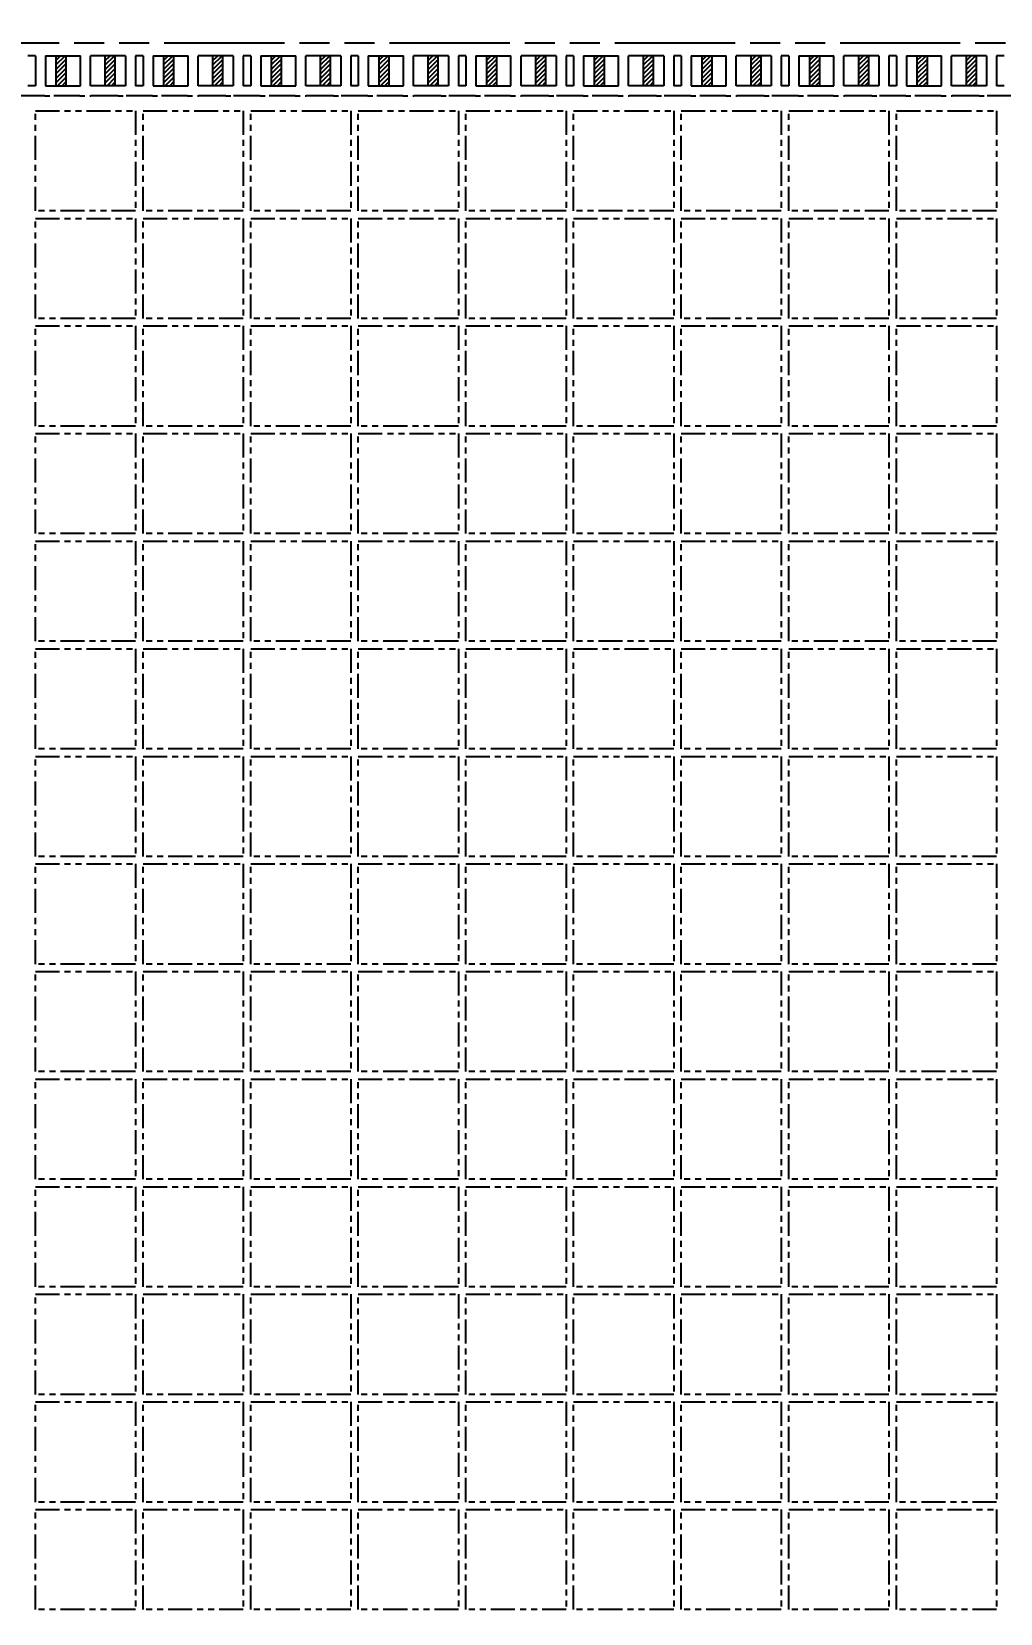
# Model space of a CAD drawing. Extents: x -338 to -53, y 67 to 196.
# Drawn here: x -235.44 to -216.09, y 148.05 to 179.66 of the extents above; entities that cross this region are included whole.
import ezdxf

# ---------------------------------------------------------------- set-up
doc = ezdxf.new("R2010")
doc.units = 0
doc.linetypes.add('ACAD_ISO09W100', pattern=[45, 24, -3, 6, -3, 6, -3])
doc.linetypes.add('HIDDEN', pattern=[0.375, 0.25, -0.125])
for name, color, linetype in [('dimension', 3, 'Continuous'), ('Etched Area', 4, 'Continuous'), ('Hidden', 4, 'HIDDEN'), ('Molding Line', 5, 'ACAD_ISO09W100'), ('PKG Line', 2, 'ACAD_ISO09W100')]:
    doc.layers.add(name, color=color, linetype=linetype)
doc.styles.add('SIMPLEX', font='SIMPLEX')
doc.dimstyles.new('1', dxfattribs={"dimtxt": 1, "dimasz": 1, "dimexe": 0.3, "dimexo": 0.3, "dimgap": 0.3, "dimtad": 0, "dimdec": 3, "dimzin": 1, "dimdsep": 46, "dimtxsty": 'SIMPLEX', "dimcen": 0, "dimclrd": 256, "dimclre": 256, "dimclrt": 7, "dimadec": 0, "dimazin": 1, "dimtm": 1.25, "dimtfac": 1, "dimtdec": 3, "dimtmove": 0, "dimatfit": 0, "dimfxl": 1, "dimtolj": 1, "dimtzin": 0, "dimlwd": -1, "dimlwe": -1, "dimarcsym": 1})
pattern_1 = [(45, (303.30187, 309.09846), (-0.0449012806, 0.0449012806), [])]
pattern_2 = [(45, (305.45187, 309.09846), (-0.0449012806, 0.0449012806), [])]
pattern_3 = [(45, (307.60187, 309.09846), (-0.0449012806, 0.0449012806), [])]
pattern_4 = [(45, (309.75187, 309.09846), (-0.0449012806, 0.0449012806), [])]
pattern_5 = [(45, (311.90187, 309.09846), (-0.0449012806, 0.0449012806), [])]
pattern_6 = [(45, (314.05187, 309.09846), (-0.0449012806, 0.0449012806), [])]
pattern_7 = [(45, (316.20187, 309.09846), (-0.0449012806, 0.0449012806), [])]
pattern_8 = [(45, (318.35187, 309.09846), (-0.0449012806, 0.0449012806), [])]
pattern_9 = [(45, (320.50187, 309.09846), (-0.0449012806, 0.0449012806), [])]

# ---------------------------------------------------------------- blocks, each defined once
blk = doc.blocks.new('*D13')
at = {"layer": 'Defpoints', "color": 0, "transparency": 16777216}
for p in [(2409.903, 1935.274), (2415.928, 1935.274), (2540.353, 1935.274)]:
    blk.add_point(p, dxfattribs=at)
at = {"layer": 'dimension', "transparency": 16777216}
blk.add_line((2415.628, 1935.274), (2409.903, 1935.274), dxfattribs=at)
at = {"layer": 'dimension', "color": 7, "transparency": 16777216, "insert": (2407.603, 1935.274), "char_height": 1, "attachment_point": 5, "style": 'SIMPLEX'}
blk.add_mtext('\\A1;0.000', dxfattribs=at)
blk = doc.blocks.new('*D17')
at = {"layer": 'Defpoints', "color": 0, "transparency": 16777216}
for p in [(2409.903, 1949.274), (2416.263, 1949.274), (2540.353, 1935.274)]:
    blk.add_point(p, dxfattribs=at)
at = {"layer": 'dimension', "transparency": 16777216}
blk.add_line((2415.963, 1949.274), (2409.903, 1949.274), dxfattribs=at)
at = {"layer": 'dimension', "color": 7, "transparency": 16777216, "insert": (2407.222, 1949.274), "char_height": 1, "attachment_point": 5, "style": 'SIMPLEX'}
blk.add_mtext('\\A1;14.000', dxfattribs=at)
blk = doc.blocks.new('*D18')
at = {"layer": 'Defpoints', "color": 0, "transparency": 16777216}
for p in [(2409.903, 1963.274), (2416.265, 1963.274), (2540.353, 1935.274)]:
    blk.add_point(p, dxfattribs=at)
at = {"layer": 'dimension', "transparency": 16777216}
blk.add_line((2415.965, 1963.274), (2409.903, 1963.274), dxfattribs=at)
at = {"layer": 'dimension', "color": 7, "transparency": 16777216, "insert": (2407.127, 1963.274), "char_height": 1, "attachment_point": 5, "style": 'SIMPLEX'}
blk.add_mtext('\\A1;28.000', dxfattribs=at)
blk = doc.blocks.new('*D19')
at = {"layer": 'Defpoints', "color": 0, "transparency": 16777216}
for p in [(2409.903, 1966.098), (2420.939, 1966.099), (2540.353, 1935.274)]:
    blk.add_point(p, dxfattribs=at)
at = {"layer": 'dimension', "transparency": 16777216}
for p, q in [((2411.903, 1966.098), (2409.903, 1966.098)), ((2413.903, 1966.099), (2411.903, 1966.098)), ((2420.639, 1966.099), (2413.903, 1966.099))]:
    blk.add_line(p, q, dxfattribs=at)
at = {"layer": 'dimension', "color": 7, "transparency": 16777216, "insert": (2407.127, 1966.098), "char_height": 1, "attachment_point": 5, "style": 'SIMPLEX'}
blk.add_mtext('\\A1;30.825', dxfattribs=at)
blk = doc.blocks.new('*D20')
at = {"layer": 'Defpoints', "color": 0, "transparency": 16777216}
for p in [(2409.903, 1967.274), (2416.715, 1967.274), (2540.353, 1935.274)]:
    blk.add_point(p, dxfattribs=at)
at = {"layer": 'dimension', "transparency": 16777216}
blk.add_line((2416.415, 1967.274), (2409.903, 1967.274), dxfattribs=at)
at = {"layer": 'dimension', "color": 7, "transparency": 16777216, "insert": (2407.127, 1967.274), "char_height": 1, "attachment_point": 5, "style": 'SIMPLEX'}
blk.add_mtext('\\A1;32.000', dxfattribs=at)
blk = doc.blocks.new('*D21')
at = {"layer": 'Defpoints', "color": 0, "transparency": 16777216}
for p in [(2409.903, 1969.965), (2416.132, 1969.119), (2540.353, 1935.274)]:
    blk.add_point(p, dxfattribs=at)
at = {"layer": 'dimension', "transparency": 16777216}
for p, q in [((2411.903, 1969.965), (2409.903, 1969.965)), ((2413.903, 1969.119), (2411.903, 1969.965)), ((2415.832, 1969.119), (2413.903, 1969.119))]:
    blk.add_line(p, q, dxfattribs=at)
at = {"layer": 'dimension', "color": 7, "transparency": 16777216, "insert": (2407.127, 1969.965), "char_height": 1, "attachment_point": 5, "style": 'SIMPLEX'}
blk.add_mtext('\\A1;33.845', dxfattribs=at)
blk = doc.blocks.new('*D22')
at = {"layer": 'Defpoints', "color": 0, "transparency": 16777216}
for p in [(2409.903, 1968.774), (2448.021, 1968.774), (2540.353, 1935.274)]:
    blk.add_point(p, dxfattribs=at)
at = {"layer": 'dimension', "transparency": 16777216}
blk.add_line((2447.721, 1968.774), (2409.903, 1968.774), dxfattribs=at)
at = {"layer": 'dimension', "color": 7, "transparency": 16777216, "insert": (2407.127, 1968.774), "char_height": 1, "attachment_point": 5, "style": 'SIMPLEX'}
blk.add_mtext('\\A1;33.500', dxfattribs=at)
blk = doc.blocks.new('*D23')
at = {"layer": 'Defpoints', "color": 0, "transparency": 16777216}
for p in [(2409.903, 1971.247), (2418.36, 1970.274), (2540.353, 1935.274)]:
    blk.add_point(p, dxfattribs=at)
at = {"layer": 'dimension', "transparency": 16777216}
for p, q in [((2411.903, 1971.247), (2409.903, 1971.247)), ((2413.903, 1970.274), (2411.903, 1971.247)), ((2418.06, 1970.274), (2413.903, 1970.274))]:
    blk.add_line(p, q, dxfattribs=at)
at = {"layer": 'dimension', "color": 7, "transparency": 16777216, "insert": (2407.127, 1971.247), "char_height": 1, "attachment_point": 5, "style": 'SIMPLEX'}
blk.add_mtext('\\A1;35.000', dxfattribs=at)
blk = doc.blocks.new('*D36')
at = {"layer": 'Defpoints', "color": 0, "transparency": 16777216}
for p in [(2509.853, 1977.057), (2509.853, 1969.638), (2540.353, 1935.274)]:
    blk.add_point(p, dxfattribs=at)
at = {"layer": 'dimension', "transparency": 16777216}
blk.add_line((2509.853, 1969.938), (2509.853, 1977.057), dxfattribs=at)
at = {"layer": 'dimension', "color": 7, "transparency": 16777216, "insert": (2509.853, 1979.833), "char_height": 1, "attachment_point": 5, "rotation": 90, "style": 'SIMPLEX'}
blk.add_mtext('\\A1;30.500', dxfattribs=at)
blk = doc.blocks.new('*D37')
at = {"layer": 'Defpoints', "color": 0, "transparency": 16777216}
for p in [(2448.853, 1977.057), (2448.853, 1969.59), (2540.353, 1935.274)]:
    blk.add_point(p, dxfattribs=at)
at = {"layer": 'dimension', "transparency": 16777216}
blk.add_line((2448.853, 1969.89), (2448.853, 1977.057), dxfattribs=at)
at = {"layer": 'dimension', "color": 7, "transparency": 16777216, "insert": (2448.853, 1979.738), "char_height": 1, "attachment_point": 5, "rotation": 90, "style": 'SIMPLEX'}
blk.add_mtext('\\A1;91.500', dxfattribs=at)
blk = doc.blocks.new('*D38')
at = {"layer": 'Defpoints', "color": 0, "transparency": 16777216}
for p in [(2421.035, 1977.057), (2421.028, 1966.201), (2540.353, 1935.274)]:
    blk.add_point(p, dxfattribs=at)
at = {"layer": 'dimension', "transparency": 16777216}
for p, q in [((2421.035, 1975.057), (2421.035, 1977.057)), ((2421.028, 1973.057), (2421.035, 1975.057)), ((2421.028, 1966.501), (2421.028, 1973.057))]:
    blk.add_line(p, q, dxfattribs=at)
at = {"layer": 'dimension', "color": 7, "transparency": 16777216, "insert": (2421.035, 1980.119), "char_height": 1, "attachment_point": 5, "rotation": 90, "style": 'SIMPLEX'}
blk.add_mtext('\\A1;119.325', dxfattribs=at)
blk = doc.blocks.new('*D39')
at = {"layer": 'Defpoints', "color": 0, "transparency": 16777216}
for p in [(2417.692, 1977.057), (2416.603, 1967.122), (2540.353, 1935.274)]:
    blk.add_point(p, dxfattribs=at)
at = {"layer": 'dimension', "transparency": 16777216}
for p, q in [((2417.692, 1975.057), (2417.692, 1977.057)), ((2416.603, 1973.057), (2417.692, 1975.057)), ((2416.603, 1967.422), (2416.603, 1973.057))]:
    blk.add_line(p, q, dxfattribs=at)
at = {"layer": 'dimension', "color": 7, "transparency": 16777216, "insert": (2417.692, 1980.214), "char_height": 1, "attachment_point": 5, "rotation": 90, "style": 'SIMPLEX'}
blk.add_mtext('\\A1;123.750', dxfattribs=at)
blk = doc.blocks.new('*D40')
at = {"layer": 'Defpoints', "color": 0, "transparency": 16777216}
for p in [(2416.103, 1977.057), (2416.103, 1968.978), (2540.353, 1935.274)]:
    blk.add_point(p, dxfattribs=at)
at = {"layer": 'dimension', "transparency": 16777216}
blk.add_line((2416.103, 1969.278), (2416.103, 1977.057), dxfattribs=at)
at = {"layer": 'dimension', "color": 7, "transparency": 16777216, "insert": (2416.103, 1980.214), "char_height": 1, "attachment_point": 5, "rotation": 90, "style": 'SIMPLEX'}
blk.add_mtext('\\A1;124.250', dxfattribs=at)
blk = doc.blocks.new('*D55')
at = {"layer": 'Defpoints', "color": 0, "transparency": 16777216}
for p in [(2540.353, 1935.274), (2426.853, 1900.939), (2426.853, 1893.012)]:
    blk.add_point(p, dxfattribs=at)
at = {"layer": 'dimension', "transparency": 16777216}
blk.add_line((2426.853, 1900.639), (2426.853, 1893.012), dxfattribs=at)
at = {"layer": 'dimension', "color": 7, "transparency": 16777216, "insert": (2426.853, 1889.95), "char_height": 1, "attachment_point": 5, "rotation": 90, "style": 'SIMPLEX'}
blk.add_mtext('\\A1;113.500', dxfattribs=at)
blk = doc.blocks.new('*D56')
at = {"layer": 'Defpoints', "color": 0, "transparency": 16777216}
for p in [(2540.353, 1935.274), (2426.353, 1900.936), (2425.178, 1893.012)]:
    blk.add_point(p, dxfattribs=at)
at = {"layer": 'dimension', "transparency": 16777216}
for p, q in [((2426.353, 1900.636), (2426.353, 1897.012)), ((2426.353, 1897.012), (2425.178, 1895.012)), ((2425.178, 1895.012), (2425.178, 1893.012))]:
    blk.add_line(p, q, dxfattribs=at)
at = {"layer": 'dimension', "color": 7, "transparency": 16777216, "insert": (2425.178, 1889.95), "char_height": 1, "attachment_point": 5, "rotation": 90, "style": 'SIMPLEX'}
blk.add_mtext('\\A1;114.000', dxfattribs=at)
blk = doc.blocks.new('*D57')
at = {"layer": 'Defpoints', "color": 0, "transparency": 16777216}
for p in [(2540.353, 1935.274), (2421.028, 1904.343), (2421.04, 1893.012)]:
    blk.add_point(p, dxfattribs=at)
at = {"layer": 'dimension', "transparency": 16777216}
for p, q in [((2421.028, 1904.043), (2421.028, 1897.012)), ((2421.028, 1897.012), (2421.04, 1895.012)), ((2421.04, 1895.012), (2421.04, 1893.012))]:
    blk.add_line(p, q, dxfattribs=at)
at = {"layer": 'dimension', "color": 7, "transparency": 16777216, "insert": (2421.04, 1889.95), "char_height": 1, "attachment_point": 5, "rotation": 90, "style": 'SIMPLEX'}
blk.add_mtext('\\A1;119.325', dxfattribs=at)
blk = doc.blocks.new('*D65')
at = {"layer": 'Defpoints', "color": 0, "transparency": 16777216}
for p in [(2474.804, 1977.057), (2474.778, 1966.213), (2540.353, 1935.274)]:
    blk.add_point(p, dxfattribs=at)
at = {"layer": 'dimension', "transparency": 16777216}
for p, q in [((2474.804, 1975.057), (2474.804, 1977.057)), ((2474.778, 1973.057), (2474.804, 1975.057)), ((2474.778, 1966.513), (2474.778, 1973.057))]:
    blk.add_line(p, q, dxfattribs=at)
at = {"layer": 'dimension', "color": 7, "transparency": 16777216, "insert": (2474.804, 1979.833), "char_height": 1, "attachment_point": 5, "rotation": 90, "style": 'SIMPLEX'}
blk.add_mtext('\\A1;65.575', dxfattribs=at)

msp = doc.modelspace()

# ---------------------------------------------------------------- hatches: boundary and pattern name
at = {"layer": 'Etched Area'}
h = msp.add_hatch(dxfattribs=at)
h.set_pattern_fill('ANSI31', color=256, scale=0.02)
h.set_pattern_definition(pattern_1)
h.paths.add_polyline_path([(-234.7555, 178.5777), (-234.9555, 178.5777), (-234.9555, 179.1777), (-234.7555, 179.1777)])
h = msp.add_hatch(dxfattribs=at)
h.set_pattern_fill('ANSI31', color=256, scale=0.02)
h.set_pattern_definition(pattern_1)
h.paths.add_polyline_path([(-233.7755, 178.5777), (-233.9755, 178.5777), (-233.9755, 179.1777), (-233.7755, 179.1777)])
h = msp.add_hatch(dxfattribs=at)
h.set_pattern_fill('ANSI31', color=256, scale=0.02)
h.set_pattern_definition(pattern_2)
h.paths.add_polyline_path([(-232.6055, 178.5777), (-232.8055, 178.5777), (-232.8055, 179.1777), (-232.6055, 179.1777)])
h = msp.add_hatch(dxfattribs=at)
h.set_pattern_fill('ANSI31', color=256, scale=0.02)
h.set_pattern_definition(pattern_2)
h.paths.add_polyline_path([(-231.6255, 178.5777), (-231.8255, 178.5777), (-231.8255, 179.1777), (-231.6255, 179.1777)])
h = msp.add_hatch(dxfattribs=at)
h.set_pattern_fill('ANSI31', color=256, scale=0.02)
h.set_pattern_definition(pattern_3)
h.paths.add_polyline_path([(-230.4555, 178.5777), (-230.6555, 178.5777), (-230.6555, 179.1777), (-230.4555, 179.1777)])
h = msp.add_hatch(dxfattribs=at)
h.set_pattern_fill('ANSI31', color=256, scale=0.02)
h.set_pattern_definition(pattern_3)
h.paths.add_polyline_path([(-229.4755, 178.5777), (-229.6755, 178.5777), (-229.6755, 179.1777), (-229.4755, 179.1777)])
h = msp.add_hatch(dxfattribs=at)
h.set_pattern_fill('ANSI31', color=256, scale=0.02)
h.set_pattern_definition(pattern_4)
h.paths.add_polyline_path([(-228.3055, 178.5777), (-228.5055, 178.5777), (-228.5055, 179.1777), (-228.3055, 179.1777)])
h = msp.add_hatch(dxfattribs=at)
h.set_pattern_fill('ANSI31', color=256, scale=0.02)
h.set_pattern_definition(pattern_4)
h.paths.add_polyline_path([(-227.3255, 178.5777), (-227.5255, 178.5777), (-227.5255, 179.1777), (-227.3255, 179.1777)])
h = msp.add_hatch(dxfattribs=at)
h.set_pattern_fill('ANSI31', color=256, scale=0.02)
h.set_pattern_definition(pattern_5)
h.paths.add_polyline_path([(-226.1555, 178.5777), (-226.3555, 178.5777), (-226.3555, 179.1777), (-226.1555, 179.1777)])
h = msp.add_hatch(dxfattribs=at)
h.set_pattern_fill('ANSI31', color=256, scale=0.02)
h.set_pattern_definition(pattern_5)
h.paths.add_polyline_path([(-225.1755, 178.5777), (-225.3755, 178.5777), (-225.3755, 179.1777), (-225.1755, 179.1777)])
h = msp.add_hatch(dxfattribs=at)
h.set_pattern_fill('ANSI31', color=256, scale=0.02)
h.set_pattern_definition(pattern_6)
h.paths.add_polyline_path([(-224.0055, 178.5777), (-224.2055, 178.5777), (-224.2055, 179.1777), (-224.0055, 179.1777)])
h = msp.add_hatch(dxfattribs=at)
h.set_pattern_fill('ANSI31', color=256, scale=0.02)
h.set_pattern_definition(pattern_6)
h.paths.add_polyline_path([(-223.0255, 178.5777), (-223.2255, 178.5777), (-223.2255, 179.1777), (-223.0255, 179.1777)])
h = msp.add_hatch(dxfattribs=at)
h.set_pattern_fill('ANSI31', color=256, scale=0.02)
h.set_pattern_definition(pattern_7)
h.paths.add_polyline_path([(-221.8555, 178.5777), (-222.0555, 178.5777), (-222.0555, 179.1777), (-221.8555, 179.1777)])
h = msp.add_hatch(dxfattribs=at)
h.set_pattern_fill('ANSI31', color=256, scale=0.02)
h.set_pattern_definition(pattern_7)
h.paths.add_polyline_path([(-220.8755, 178.5777), (-221.0755, 178.5777), (-221.0755, 179.1777), (-220.8755, 179.1777)])
h = msp.add_hatch(dxfattribs=at)
h.set_pattern_fill('ANSI31', color=256, scale=0.02)
h.set_pattern_definition(pattern_8)
h.paths.add_polyline_path([(-219.7055, 178.5777), (-219.9055, 178.5777), (-219.9055, 179.1777), (-219.7055, 179.1777)])
h = msp.add_hatch(dxfattribs=at)
h.set_pattern_fill('ANSI31', color=256, scale=0.02)
h.set_pattern_definition(pattern_8)
h.paths.add_polyline_path([(-218.7255, 178.5777), (-218.9255, 178.5777), (-218.9255, 179.1777), (-218.7255, 179.1777)])
h = msp.add_hatch(dxfattribs=at)
h.set_pattern_fill('ANSI31', color=256, scale=0.02)
h.set_pattern_definition(pattern_9)
h.paths.add_polyline_path([(-217.5555, 178.5777), (-217.7555, 178.5777), (-217.7555, 179.1777), (-217.5555, 179.1777)])
h = msp.add_hatch(dxfattribs=at)
h.set_pattern_fill('ANSI31', color=256, scale=0.02)
h.set_pattern_definition(pattern_9)
h.paths.add_polyline_path([(-216.5755, 178.5777), (-216.7755, 178.5777), (-216.7755, 179.1777), (-216.5755, 179.1777)])

# ---------------------------------------------------------------- linework, layer by layer
for p, q in [((-235.3655, 179.1777), (-235.5155, 179.1777)), ((-235.3655, 179.1777), (-235.3655, 178.5777)), ((-235.1655, 179.1777), (-235.1655, 178.5777)), ((-235.1655, 179.1777), (-234.4655, 179.1777)), ((-234.9555, 179.1777), (-234.9555, 178.5777)), ((-234.7555, 179.1777), (-234.7555, 178.5777)), ((-234.4655, 178.5777), (-234.4655, 179.1777)), ((-233.5655, 179.1777), (-234.2655, 179.1777)), ((-234.2655, 178.5777), (-234.2655, 179.1777)), ((-233.9755, 179.1777), (-233.9755, 178.5777)), ((-233.7755, 179.1777), (-233.7755, 178.5777)), ((-233.5655, 179.1777), (-233.5655, 178.5777)), ((-233.2155, 179.1777), (-233.3655, 179.1777)), ((-233.3655, 179.1777), (-233.3655, 178.5777)), ((-233.2155, 179.1777), (-233.2155, 178.5777)), ((-233.0155, 179.1777), (-233.0155, 178.5777)), ((-233.0155, 179.1777), (-232.3155, 179.1777)), ((-232.8055, 179.1777), (-232.8055, 178.5777)), ((-232.6055, 179.1777), (-232.6055, 178.5777)), ((-232.3155, 178.5777), (-232.3155, 179.1777)), ((-231.4155, 179.1777), (-232.1155, 179.1777)), ((-232.1155, 178.5777), (-232.1155, 179.1777)), ((-231.8255, 179.1777), (-231.8255, 178.5777)), ((-231.6255, 179.1777), (-231.6255, 178.5777)), ((-231.4155, 179.1777), (-231.4155, 178.5777)), ((-231.0655, 179.1777), (-231.2155, 179.1777)), ((-231.2155, 179.1777), (-231.2155, 178.5777)), ((-231.0655, 179.1777), (-231.0655, 178.5777)), ((-230.8655, 179.1777), (-230.8655, 178.5777)), ((-230.8655, 179.1777), (-230.1655, 179.1777)), ((-230.6555, 179.1777), (-230.6555, 178.5777)), ((-230.4555, 179.1777), (-230.4555, 178.5777)), ((-230.1655, 178.5777), (-230.1655, 179.1777)), ((-229.2655, 179.1777), (-229.9655, 179.1777)), ((-229.9655, 178.5777), (-229.9655, 179.1777)), ((-229.6755, 179.1777), (-229.6755, 178.5777)), ((-229.4755, 179.1777), (-229.4755, 178.5777)), ((-229.2655, 179.1777), (-229.2655, 178.5777)), ((-228.9155, 179.1777), (-229.0655, 179.1777)), ((-229.0655, 179.1777), (-229.0655, 178.5777)), ((-228.9155, 179.1777), (-228.9155, 178.5777)), ((-228.7155, 179.1777), (-228.7155, 178.5777)), ((-228.7155, 179.1777), (-228.0155, 179.1777)), ((-228.5055, 179.1777), (-228.5055, 178.5777)), ((-228.3055, 179.1777), (-228.3055, 178.5777)), ((-228.0155, 178.5777), (-228.0155, 179.1777)), ((-227.1155, 179.1777), (-227.8155, 179.1777)), ((-227.8155, 178.5777), (-227.8155, 179.1777)), ((-227.5255, 179.1777), (-227.5255, 178.5777)), ((-227.3255, 179.1777), (-227.3255, 178.5777)), ((-227.1155, 179.1777), (-227.1155, 178.5777)), ((-226.7655, 179.1777), (-226.9155, 179.1777)), ((-226.9155, 179.1777), (-226.9155, 178.5777)), ((-226.7655, 179.1777), (-226.7655, 178.5777)), ((-226.5655, 179.1777), (-226.5655, 178.5777)), ((-226.5655, 179.1777), (-225.8655, 179.1777)), ((-226.3555, 179.1777), (-226.3555, 178.5777)), ((-226.1555, 179.1777), (-226.1555, 178.5777)), ((-225.8655, 178.5777), (-225.8655, 179.1777)), ((-224.9655, 179.1777), (-225.6655, 179.1777)), ((-225.6655, 178.5777), (-225.6655, 179.1777)), ((-225.3755, 179.1777), (-225.3755, 178.5777)), ((-225.1755, 179.1777), (-225.1755, 178.5777)), ((-224.9655, 179.1777), (-224.9655, 178.5777)), ((-224.6155, 179.1777), (-224.7655, 179.1777)), ((-224.7655, 179.1777), (-224.7655, 178.5777)), ((-224.6155, 179.1777), (-224.6155, 178.5777)), ((-224.4155, 179.1777), (-224.4155, 178.5777)), ((-224.4155, 179.1777), (-223.7155, 179.1777)), ((-224.2055, 179.1777), (-224.2055, 178.5777)), ((-224.0055, 179.1777), (-224.0055, 178.5777)), ((-223.7155, 178.5777), (-223.7155, 179.1777)), ((-222.8155, 179.1777), (-223.5155, 179.1777)), ((-223.5155, 178.5777), (-223.5155, 179.1777)), ((-223.2255, 179.1777), (-223.2255, 178.5777)), ((-223.0255, 179.1777), (-223.0255, 178.5777)), ((-222.8155, 179.1777), (-222.8155, 178.5777)), ((-222.4655, 179.1777), (-222.6155, 179.1777)), ((-222.6155, 179.1777), (-222.6155, 178.5777)), ((-222.4655, 179.1777), (-222.4655, 178.5777)), ((-222.2655, 179.1777), (-222.2655, 178.5777)), ((-222.2655, 179.1777), (-221.5655, 179.1777)), ((-222.0555, 179.1777), (-222.0555, 178.5777)), ((-221.8555, 179.1777), (-221.8555, 178.5777)), ((-221.5655, 178.5777), (-221.5655, 179.1777)), ((-220.6655, 179.1777), (-221.3655, 179.1777)), ((-221.3655, 178.5777), (-221.3655, 179.1777)), ((-221.0755, 179.1777), (-221.0755, 178.5777)), ((-220.8755, 179.1777), (-220.8755, 178.5777)), ((-220.6655, 179.1777), (-220.6655, 178.5777)), ((-220.3155, 179.1777), (-220.4655, 179.1777)), ((-220.4655, 179.1777), (-220.4655, 178.5777)), ((-220.3155, 179.1777), (-220.3155, 178.5777)), ((-220.1155, 179.1777), (-220.1155, 178.5777)), ((-220.1155, 179.1777), (-219.4155, 179.1777)), ((-219.9055, 179.1777), (-219.9055, 178.5777)), ((-219.7055, 179.1777), (-219.7055, 178.5777)), ((-219.4155, 178.5777), (-219.4155, 179.1777)), ((-218.5155, 179.1777), (-219.2155, 179.1777)), ((-219.2155, 178.5777), (-219.2155, 179.1777)), ((-218.9255, 179.1777), (-218.9255, 178.5777)), ((-218.7255, 179.1777), (-218.7255, 178.5777)), ((-218.5155, 179.1777), (-218.5155, 178.5777)), ((-218.1655, 179.1777), (-218.3155, 179.1777)), ((-218.3155, 179.1777), (-218.3155, 178.5777)), ((-218.1655, 179.1777), (-218.1655, 178.5777)), ((-217.9655, 179.1777), (-217.9655, 178.5777)), ((-217.9655, 179.1777), (-217.2655, 179.1777)), ((-217.7555, 179.1777), (-217.7555, 178.5777)), ((-217.5555, 179.1777), (-217.5555, 178.5777)), ((-217.2655, 178.5777), (-217.2655, 179.1777)), ((-216.3655, 179.1777), (-217.0655, 179.1777)), ((-217.0655, 178.5777), (-217.0655, 179.1777)), ((-216.7755, 179.1777), (-216.7755, 178.5777)), ((-216.5755, 179.1777), (-216.5755, 178.5777)), ((-216.3655, 179.1777), (-216.3655, 178.5777)), ((-216.0155, 179.1777), (-216.1655, 179.1777)), ((-216.1655, 179.1777), (-216.1655, 178.5777)), ((-235.3655, 178.5777), (-235.5155, 178.5777)), ((-235.1655, 178.5777), (-234.4655, 178.5777)), ((-233.5655, 178.5777), (-234.2655, 178.5777)), ((-233.2155, 178.5777), (-233.3655, 178.5777)), ((-233.0155, 178.5777), (-232.3155, 178.5777)), ((-231.4155, 178.5777), (-232.1155, 178.5777)), ((-231.0655, 178.5777), (-231.2155, 178.5777)), ((-230.8655, 178.5777), (-230.1655, 178.5777)), ((-229.2655, 178.5777), (-229.9655, 178.5777)), ((-228.9155, 178.5777), (-229.0655, 178.5777)), ((-228.7155, 178.5777), (-228.0155, 178.5777)), ((-227.1155, 178.5777), (-227.8155, 178.5777)), ((-226.7655, 178.5777), (-226.9155, 178.5777)), ((-226.5655, 178.5777), (-225.8655, 178.5777)), ((-224.9655, 178.5777), (-225.6655, 178.5777)), ((-224.6155, 178.5777), (-224.7655, 178.5777)), ((-224.4155, 178.5777), (-223.7155, 178.5777)), ((-222.8155, 178.5777), (-223.5155, 178.5777)), ((-222.4655, 178.5777), (-222.6155, 178.5777)), ((-222.2655, 178.5777), (-221.5655, 178.5777)), ((-220.6655, 178.5777), (-221.3655, 178.5777)), ((-220.3155, 178.5777), (-220.4655, 178.5777)), ((-220.1155, 178.5777), (-219.4155, 178.5777)), ((-218.5155, 178.5777), (-219.2155, 178.5777)), ((-218.1655, 178.5777), (-218.3155, 178.5777)), ((-217.9655, 178.5777), (-217.2655, 178.5777)), ((-216.3655, 178.5777), (-217.0655, 178.5777)), ((-216.0155, 178.5777), (-216.1655, 178.5777)), ((-235.1755, 178.3777), (-235.7055, 178.3777)), ((-234.4755, 178.3777), (-234.9955, 178.3777)), ((-233.7105, 178.3777), (-234.2555, 178.3777)), ((-233.0255, 178.3777), (-233.5555, 178.3777)), ((-232.3255, 178.3777), (-232.8455, 178.3777)), ((-231.5605, 178.3777), (-232.1055, 178.3777)), ((-230.8755, 178.3777), (-231.4055, 178.3777)), ((-230.1755, 178.3777), (-230.6955, 178.3777)), ((-229.4105, 178.3777), (-229.9555, 178.3777)), ((-228.7255, 178.3777), (-229.2555, 178.3777)), ((-228.0255, 178.3777), (-228.5455, 178.3777)), ((-227.2605, 178.3777), (-227.8055, 178.3777)), ((-226.5755, 178.3777), (-227.1055, 178.3777)), ((-225.8755, 178.3777), (-226.3955, 178.3777)), ((-225.1105, 178.3777), (-225.6555, 178.3777)), ((-224.4255, 178.3777), (-224.9555, 178.3777)), ((-223.7255, 178.3777), (-224.2455, 178.3777)), ((-222.9605, 178.3777), (-223.5055, 178.3777)), ((-222.2755, 178.3777), (-222.8055, 178.3777)), ((-221.5755, 178.3777), (-222.0955, 178.3777)), ((-220.8105, 178.3777), (-221.3555, 178.3777)), ((-220.1255, 178.3777), (-220.6555, 178.3777)), ((-219.4255, 178.3777), (-219.9455, 178.3777)), ((-218.6605, 178.3777), (-219.2055, 178.3777)), ((-217.9755, 178.3777), (-218.5055, 178.3777)), ((-217.2755, 178.3777), (-217.7955, 178.3777)), ((-216.5105, 178.3777), (-217.0555, 178.3777)), ((-215.8255, 178.3777), (-216.3555, 178.3777))]:
    msp.add_line(p, q)
at = {"layer": 'Hidden', "ltscale": 0.3}
for p, q in [((-235.1755, 178.3777), (-234.9955, 178.3777)), ((-234.4755, 178.3777), (-234.2555, 178.3777)), ((-233.7105, 178.3777), (-233.5555, 178.3777)), ((-233.0255, 178.3777), (-232.8455, 178.3777)), ((-232.3255, 178.3777), (-232.1055, 178.3777)), ((-231.5605, 178.3777), (-231.4055, 178.3777)), ((-230.8755, 178.3777), (-230.6955, 178.3777)), ((-230.1755, 178.3777), (-229.9555, 178.3777)), ((-229.4105, 178.3777), (-229.2555, 178.3777)), ((-228.7255, 178.3777), (-228.5455, 178.3777)), ((-228.0255, 178.3777), (-227.8055, 178.3777)), ((-227.2605, 178.3777), (-227.1055, 178.3777)), ((-226.5755, 178.3777), (-226.3955, 178.3777)), ((-225.8755, 178.3777), (-225.6555, 178.3777)), ((-225.1105, 178.3777), (-224.9555, 178.3777)), ((-224.4255, 178.3777), (-224.2455, 178.3777)), ((-223.7255, 178.3777), (-223.5055, 178.3777)), ((-222.9605, 178.3777), (-222.8055, 178.3777)), ((-222.2755, 178.3777), (-222.0955, 178.3777)), ((-221.5755, 178.3777), (-221.3555, 178.3777)), ((-220.8105, 178.3777), (-220.6555, 178.3777)), ((-220.1255, 178.3777), (-219.9455, 178.3777)), ((-219.4255, 178.3777), (-219.2055, 178.3777)), ((-218.6605, 178.3777), (-218.5055, 178.3777)), ((-217.9755, 178.3777), (-217.7955, 178.3777)), ((-217.2755, 178.3777), (-217.0555, 178.3777)), ((-216.5105, 178.3777), (-216.3555, 178.3777))]:
    msp.add_line(p, q, dxfattribs=at)
at = {"layer": 'Molding Line', "ltscale": 0.1}
msp.add_line((-81.8905, 179.4277), (-322.3405, 179.4277), dxfattribs=at)
at = {"layer": 'PKG Line', "ltscale": 0.02}
for points in [[(-235.3655, 178.0777), (-233.3655, 178.0777), (-233.3655, 176.0777), (-235.3655, 176.0777)], [(-233.2155, 178.0777), (-231.2155, 178.0777), (-231.2155, 176.0777), (-233.2155, 176.0777)], [(-231.0655, 178.0777), (-229.0655, 178.0777), (-229.0655, 176.0777), (-231.0655, 176.0777)], [(-228.9155, 178.0777), (-226.9155, 178.0777), (-226.9155, 176.0777), (-228.9155, 176.0777)], [(-226.7655, 178.0777), (-224.7655, 178.0777), (-224.7655, 176.0777), (-226.7655, 176.0777)], [(-224.6155, 178.0777), (-222.6155, 178.0777), (-222.6155, 176.0777), (-224.6155, 176.0777)], [(-222.4655, 178.0777), (-220.4655, 178.0777), (-220.4655, 176.0777), (-222.4655, 176.0777)], [(-220.3155, 178.0777), (-218.3155, 178.0777), (-218.3155, 176.0777), (-220.3155, 176.0777)], [(-218.1655, 178.0777), (-216.1655, 178.0777), (-216.1655, 176.0777), (-218.1655, 176.0777)], [(-235.3655, 175.9277), (-233.3655, 175.9277), (-233.3655, 173.9277), (-235.3655, 173.9277)], [(-233.2155, 175.9277), (-231.2155, 175.9277), (-231.2155, 173.9277), (-233.2155, 173.9277)], [(-231.0655, 175.9277), (-229.0655, 175.9277), (-229.0655, 173.9277), (-231.0655, 173.9277)], [(-228.9155, 175.9277), (-226.9155, 175.9277), (-226.9155, 173.9277), (-228.9155, 173.9277)], [(-226.7655, 175.9277), (-224.7655, 175.9277), (-224.7655, 173.9277), (-226.7655, 173.9277)], [(-224.6155, 175.9277), (-222.6155, 175.9277), (-222.6155, 173.9277), (-224.6155, 173.9277)], [(-222.4655, 175.9277), (-220.4655, 175.9277), (-220.4655, 173.9277), (-222.4655, 173.9277)], [(-220.3155, 175.9277), (-218.3155, 175.9277), (-218.3155, 173.9277), (-220.3155, 173.9277)], [(-218.1655, 175.9277), (-216.1655, 175.9277), (-216.1655, 173.9277), (-218.1655, 173.9277)], [(-235.3655, 173.7777), (-233.3655, 173.7777), (-233.3655, 171.7777), (-235.3655, 171.7777)], [(-233.2155, 173.7777), (-231.2155, 173.7777), (-231.2155, 171.7777), (-233.2155, 171.7777)], [(-231.0655, 173.7777), (-229.0655, 173.7777), (-229.0655, 171.7777), (-231.0655, 171.7777)], [(-228.9155, 173.7777), (-226.9155, 173.7777), (-226.9155, 171.7777), (-228.9155, 171.7777)], [(-226.7655, 173.7777), (-224.7655, 173.7777), (-224.7655, 171.7777), (-226.7655, 171.7777)], [(-224.6155, 173.7777), (-222.6155, 173.7777), (-222.6155, 171.7777), (-224.6155, 171.7777)], [(-222.4655, 173.7777), (-220.4655, 173.7777), (-220.4655, 171.7777), (-222.4655, 171.7777)], [(-220.3155, 173.7777), (-218.3155, 173.7777), (-218.3155, 171.7777), (-220.3155, 171.7777)], [(-218.1655, 173.7777), (-216.1655, 173.7777), (-216.1655, 171.7777), (-218.1655, 171.7777)], [(-235.3655, 171.6277), (-233.3655, 171.6277), (-233.3655, 169.6277), (-235.3655, 169.6277)], [(-233.2155, 171.6277), (-231.2155, 171.6277), (-231.2155, 169.6277), (-233.2155, 169.6277)], [(-231.0655, 171.6277), (-229.0655, 171.6277), (-229.0655, 169.6277), (-231.0655, 169.6277)], [(-228.9155, 171.6277), (-226.9155, 171.6277), (-226.9155, 169.6277), (-228.9155, 169.6277)], [(-226.7655, 171.6277), (-224.7655, 171.6277), (-224.7655, 169.6277), (-226.7655, 169.6277)], [(-224.6155, 171.6277), (-222.6155, 171.6277), (-222.6155, 169.6277), (-224.6155, 169.6277)], [(-222.4655, 171.6277), (-220.4655, 171.6277), (-220.4655, 169.6277), (-222.4655, 169.6277)], [(-220.3155, 171.6277), (-218.3155, 171.6277), (-218.3155, 169.6277), (-220.3155, 169.6277)], [(-218.1655, 171.6277), (-216.1655, 171.6277), (-216.1655, 169.6277), (-218.1655, 169.6277)], [(-235.3655, 169.4777), (-233.3655, 169.4777), (-233.3655, 167.4777), (-235.3655, 167.4777)], [(-233.2155, 169.4777), (-231.2155, 169.4777), (-231.2155, 167.4777), (-233.2155, 167.4777)], [(-231.0655, 169.4777), (-229.0655, 169.4777), (-229.0655, 167.4777), (-231.0655, 167.4777)], [(-228.9155, 169.4777), (-226.9155, 169.4777), (-226.9155, 167.4777), (-228.9155, 167.4777)], [(-226.7655, 169.4777), (-224.7655, 169.4777), (-224.7655, 167.4777), (-226.7655, 167.4777)], [(-224.6155, 169.4777), (-222.6155, 169.4777), (-222.6155, 167.4777), (-224.6155, 167.4777)], [(-222.4655, 169.4777), (-220.4655, 169.4777), (-220.4655, 167.4777), (-222.4655, 167.4777)], [(-220.3155, 169.4777), (-218.3155, 169.4777), (-218.3155, 167.4777), (-220.3155, 167.4777)], [(-218.1655, 169.4777), (-216.1655, 169.4777), (-216.1655, 167.4777), (-218.1655, 167.4777)], [(-235.3655, 167.3277), (-233.3655, 167.3277), (-233.3655, 165.3277), (-235.3655, 165.3277)], [(-233.2155, 167.3277), (-231.2155, 167.3277), (-231.2155, 165.3277), (-233.2155, 165.3277)], [(-231.0655, 167.3277), (-229.0655, 167.3277), (-229.0655, 165.3277), (-231.0655, 165.3277)], [(-228.9155, 167.3277), (-226.9155, 167.3277), (-226.9155, 165.3277), (-228.9155, 165.3277)], [(-226.7655, 167.3277), (-224.7655, 167.3277), (-224.7655, 165.3277), (-226.7655, 165.3277)], [(-224.6155, 167.3277), (-222.6155, 167.3277), (-222.6155, 165.3277), (-224.6155, 165.3277)], [(-222.4655, 167.3277), (-220.4655, 167.3277), (-220.4655, 165.3277), (-222.4655, 165.3277)], [(-220.3155, 167.3277), (-218.3155, 167.3277), (-218.3155, 165.3277), (-220.3155, 165.3277)], [(-218.1655, 167.3277), (-216.1655, 167.3277), (-216.1655, 165.3277), (-218.1655, 165.3277)], [(-235.3655, 165.1777), (-233.3655, 165.1777), (-233.3655, 163.1777), (-235.3655, 163.1777)], [(-233.2155, 165.1777), (-231.2155, 165.1777), (-231.2155, 163.1777), (-233.2155, 163.1777)], [(-231.0655, 165.1777), (-229.0655, 165.1777), (-229.0655, 163.1777), (-231.0655, 163.1777)], [(-228.9155, 165.1777), (-226.9155, 165.1777), (-226.9155, 163.1777), (-228.9155, 163.1777)], [(-226.7655, 165.1777), (-224.7655, 165.1777), (-224.7655, 163.1777), (-226.7655, 163.1777)], [(-224.6155, 165.1777), (-222.6155, 165.1777), (-222.6155, 163.1777), (-224.6155, 163.1777)], [(-222.4655, 165.1777), (-220.4655, 165.1777), (-220.4655, 163.1777), (-222.4655, 163.1777)], [(-220.3155, 165.1777), (-218.3155, 165.1777), (-218.3155, 163.1777), (-220.3155, 163.1777)], [(-218.1655, 165.1777), (-216.1655, 165.1777), (-216.1655, 163.1777), (-218.1655, 163.1777)], [(-235.3655, 163.0277), (-233.3655, 163.0277), (-233.3655, 161.0277), (-235.3655, 161.0277)], [(-233.2155, 163.0277), (-231.2155, 163.0277), (-231.2155, 161.0277), (-233.2155, 161.0277)], [(-231.0655, 163.0277), (-229.0655, 163.0277), (-229.0655, 161.0277), (-231.0655, 161.0277)], [(-228.9155, 163.0277), (-226.9155, 163.0277), (-226.9155, 161.0277), (-228.9155, 161.0277)], [(-226.7655, 163.0277), (-224.7655, 163.0277), (-224.7655, 161.0277), (-226.7655, 161.0277)], [(-224.6155, 163.0277), (-222.6155, 163.0277), (-222.6155, 161.0277), (-224.6155, 161.0277)], [(-222.4655, 163.0277), (-220.4655, 163.0277), (-220.4655, 161.0277), (-222.4655, 161.0277)], [(-220.3155, 163.0277), (-218.3155, 163.0277), (-218.3155, 161.0277), (-220.3155, 161.0277)], [(-218.1655, 163.0277), (-216.1655, 163.0277), (-216.1655, 161.0277), (-218.1655, 161.0277)], [(-235.3655, 160.8777), (-233.3655, 160.8777), (-233.3655, 158.8777), (-235.3655, 158.8777)], [(-233.2155, 160.8777), (-231.2155, 160.8777), (-231.2155, 158.8777), (-233.2155, 158.8777)], [(-231.0655, 160.8777), (-229.0655, 160.8777), (-229.0655, 158.8777), (-231.0655, 158.8777)], [(-228.9155, 160.8777), (-226.9155, 160.8777), (-226.9155, 158.8777), (-228.9155, 158.8777)], [(-226.7655, 160.8777), (-224.7655, 160.8777), (-224.7655, 158.8777), (-226.7655, 158.8777)], [(-224.6155, 160.8777), (-222.6155, 160.8777), (-222.6155, 158.8777), (-224.6155, 158.8777)], [(-222.4655, 160.8777), (-220.4655, 160.8777), (-220.4655, 158.8777), (-222.4655, 158.8777)], [(-220.3155, 160.8777), (-218.3155, 160.8777), (-218.3155, 158.8777), (-220.3155, 158.8777)], [(-218.1655, 160.8777), (-216.1655, 160.8777), (-216.1655, 158.8777), (-218.1655, 158.8777)], [(-235.3655, 158.7277), (-233.3655, 158.7277), (-233.3655, 156.7277), (-235.3655, 156.7277)], [(-233.2155, 158.7277), (-231.2155, 158.7277), (-231.2155, 156.7277), (-233.2155, 156.7277)], [(-231.0655, 158.7277), (-229.0655, 158.7277), (-229.0655, 156.7277), (-231.0655, 156.7277)], [(-228.9155, 158.7277), (-226.9155, 158.7277), (-226.9155, 156.7277), (-228.9155, 156.7277)], [(-226.7655, 158.7277), (-224.7655, 158.7277), (-224.7655, 156.7277), (-226.7655, 156.7277)], [(-224.6155, 158.7277), (-222.6155, 158.7277), (-222.6155, 156.7277), (-224.6155, 156.7277)], [(-222.4655, 158.7277), (-220.4655, 158.7277), (-220.4655, 156.7277), (-222.4655, 156.7277)], [(-220.3155, 158.7277), (-218.3155, 158.7277), (-218.3155, 156.7277), (-220.3155, 156.7277)], [(-218.1655, 158.7277), (-216.1655, 158.7277), (-216.1655, 156.7277), (-218.1655, 156.7277)], [(-235.3655, 156.5777), (-233.3655, 156.5777), (-233.3655, 154.5777), (-235.3655, 154.5777)], [(-233.2155, 156.5777), (-231.2155, 156.5777), (-231.2155, 154.5777), (-233.2155, 154.5777)], [(-231.0655, 156.5777), (-229.0655, 156.5777), (-229.0655, 154.5777), (-231.0655, 154.5777)], [(-228.9155, 156.5777), (-226.9155, 156.5777), (-226.9155, 154.5777), (-228.9155, 154.5777)], [(-226.7655, 156.5777), (-224.7655, 156.5777), (-224.7655, 154.5777), (-226.7655, 154.5777)], [(-224.6155, 156.5777), (-222.6155, 156.5777), (-222.6155, 154.5777), (-224.6155, 154.5777)], [(-222.4655, 156.5777), (-220.4655, 156.5777), (-220.4655, 154.5777), (-222.4655, 154.5777)], [(-220.3155, 156.5777), (-218.3155, 156.5777), (-218.3155, 154.5777), (-220.3155, 154.5777)], [(-218.1655, 156.5777), (-216.1655, 156.5777), (-216.1655, 154.5777), (-218.1655, 154.5777)], [(-235.3655, 154.4277), (-233.3655, 154.4277), (-233.3655, 152.4277), (-235.3655, 152.4277)], [(-233.2155, 154.4277), (-231.2155, 154.4277), (-231.2155, 152.4277), (-233.2155, 152.4277)], [(-231.0655, 154.4277), (-229.0655, 154.4277), (-229.0655, 152.4277), (-231.0655, 152.4277)], [(-228.9155, 154.4277), (-226.9155, 154.4277), (-226.9155, 152.4277), (-228.9155, 152.4277)], [(-226.7655, 154.4277), (-224.7655, 154.4277), (-224.7655, 152.4277), (-226.7655, 152.4277)], [(-224.6155, 154.4277), (-222.6155, 154.4277), (-222.6155, 152.4277), (-224.6155, 152.4277)], [(-222.4655, 154.4277), (-220.4655, 154.4277), (-220.4655, 152.4277), (-222.4655, 152.4277)], [(-220.3155, 154.4277), (-218.3155, 154.4277), (-218.3155, 152.4277), (-220.3155, 152.4277)], [(-218.1655, 154.4277), (-216.1655, 154.4277), (-216.1655, 152.4277), (-218.1655, 152.4277)], [(-235.3655, 152.2777), (-233.3655, 152.2777), (-233.3655, 150.2777), (-235.3655, 150.2777)], [(-233.2155, 152.2777), (-231.2155, 152.2777), (-231.2155, 150.2777), (-233.2155, 150.2777)], [(-231.0655, 152.2777), (-229.0655, 152.2777), (-229.0655, 150.2777), (-231.0655, 150.2777)], [(-228.9155, 152.2777), (-226.9155, 152.2777), (-226.9155, 150.2777), (-228.9155, 150.2777)], [(-226.7655, 152.2777), (-224.7655, 152.2777), (-224.7655, 150.2777), (-226.7655, 150.2777)], [(-224.6155, 152.2777), (-222.6155, 152.2777), (-222.6155, 150.2777), (-224.6155, 150.2777)], [(-222.4655, 152.2777), (-220.4655, 152.2777), (-220.4655, 150.2777), (-222.4655, 150.2777)], [(-220.3155, 152.2777), (-218.3155, 152.2777), (-218.3155, 150.2777), (-220.3155, 150.2777)], [(-218.1655, 152.2777), (-216.1655, 152.2777), (-216.1655, 150.2777), (-218.1655, 150.2777)], [(-235.3655, 150.1277), (-233.3655, 150.1277), (-233.3655, 148.1277), (-235.3655, 148.1277)], [(-233.2155, 150.1277), (-231.2155, 150.1277), (-231.2155, 148.1277), (-233.2155, 148.1277)], [(-231.0655, 150.1277), (-229.0655, 150.1277), (-229.0655, 148.1277), (-231.0655, 148.1277)], [(-228.9155, 150.1277), (-226.9155, 150.1277), (-226.9155, 148.1277), (-228.9155, 148.1277)], [(-226.7655, 150.1277), (-224.7655, 150.1277), (-224.7655, 148.1277), (-226.7655, 148.1277)], [(-224.6155, 150.1277), (-222.6155, 150.1277), (-222.6155, 148.1277), (-224.6155, 148.1277)], [(-222.4655, 150.1277), (-220.4655, 150.1277), (-220.4655, 148.1277), (-222.4655, 148.1277)], [(-220.3155, 150.1277), (-218.3155, 150.1277), (-218.3155, 148.1277), (-220.3155, 148.1277)], [(-218.1655, 150.1277), (-216.1655, 150.1277), (-216.1655, 148.1277), (-218.1655, 148.1277)]]:
    msp.add_lwpolyline(points, close=True, dxfattribs=at)

# ---------------------------------------------------------------- dimensions: what is measured, and where the dimension line sits
at = {"layer": 'dimension'}
for feature_location, offset, dtype, origin, picture, middle, set_off in [((-326.3655, 181.7573), (0, 8.0784), 1, (-202.1155, 148.0527), '*D40', (-326.3655, 192.9928), (-2742.4689, -1787.2212)), ((-325.8655, 179.9008), (1.0882, 9.9348), 1, (-202.1155, 148.0527), '*D39', (-324.7773, 192.9928), (-2742.4689, -1787.2212)), ((-321.4405, 178.9793), (0.0061, 10.8563), 1, (-202.1155, 148.0527), '*D38', (-321.4344, 192.8975), (-2742.4689, -1787.2212)), ((-293.6155, 182.3691), (0, 7.4665), 1, (-202.1155, 148.0527), '*D37', (-293.6155, 192.5166), (-2742.4689, -1787.2212)), ((-267.6905, 178.9916), (0.0255, 10.8441), 1, (-202.1155, 148.0527), '*D65', (-267.665, 192.6118), (-2742.4689, -1787.2212)), ((-232.6155, 182.4172), (0, 7.4184), 1, (-202.1155, 148.0527), '*D36', (-232.6155, 192.6118), (-2742.4689, -1787.2212)), ((-324.109, 183.0527), (-8.4572, 0.9729), 0, (-202.1155, 148.0527), '*D23', (-335.3424, 184.0256), (-2742.4689, -1787.2212)), ((-326.3367, 181.898), (-6.2295, 0.8454), 0, (-202.1155, 148.0527), '*D21', (-335.3424, 182.7435), (-2742.4689, -1787.2212)), ((-294.4476, 181.5527), (-38.1186, 0), 0, (-202.1155, 148.0527), '*D22', (-335.3424, 181.5527), (-2742.4689, -1787.2212)), ((-325.7539, 180.0527), (-6.8123, 0), 0, (-202.1155, 148.0527), '*D20', (-335.3424, 180.0527), (-2742.4689, -1787.2212)), ((-321.5296, 178.8777), (-11.0367, -0.0006), 0, (-202.1155, 148.0527), '*D19', (-335.3424, 178.8771), (-2742.4689, -1787.2212)), ((-326.2043, 176.0527), (-6.3619, 0), 0, (-202.1155, 148.0527), '*D18', (-335.3424, 176.0527), (-2742.4689, -1787.2212)), ((-326.2055, 162.0527), (-6.3607, 0), 0, (-202.1155, 148.0527), '*D17', (-335.2472, 162.0527), (-2742.4689, -1787.2212)), ((-326.5406616367, 148.0527446836), (-6.0255526636, 0), 0, (-202.1154709329, 148.0527446836), '*D13', (-334.8662143002, 148.0527446836), (-2742.4689187713, -1787.2211951467)), ((-321.4405, 117.122), (0.0115, -11.3308), 1, (-202.1155, 148.0527), '*D57', (-321.429, 102.7293), (-2742.4689, -1787.2212)), ((-316.1155, 113.715), (-1.1756, -7.9238), 1, (-202.1155, 148.0527), '*D56', (-317.2911, 102.7293), (-2742.4689, -1787.2212)), ((-315.6155, 113.7176), (0, -7.9265), 1, (-202.1155, 148.0527), '*D55', (-315.6155, 102.7293), (-2742.4689, -1787.2212))]:
    dim = msp.add_ordinate_dim(feature_location=feature_location, offset=offset, dtype=dtype, origin=origin, dimstyle='1', dxfattribs=at)
    dim.commit()
    dim.dimension.update_dxf_attribs({"geometry": picture, "text_midpoint": middle, "insert": set_off})

doc.saveas('drawing.dxf')
